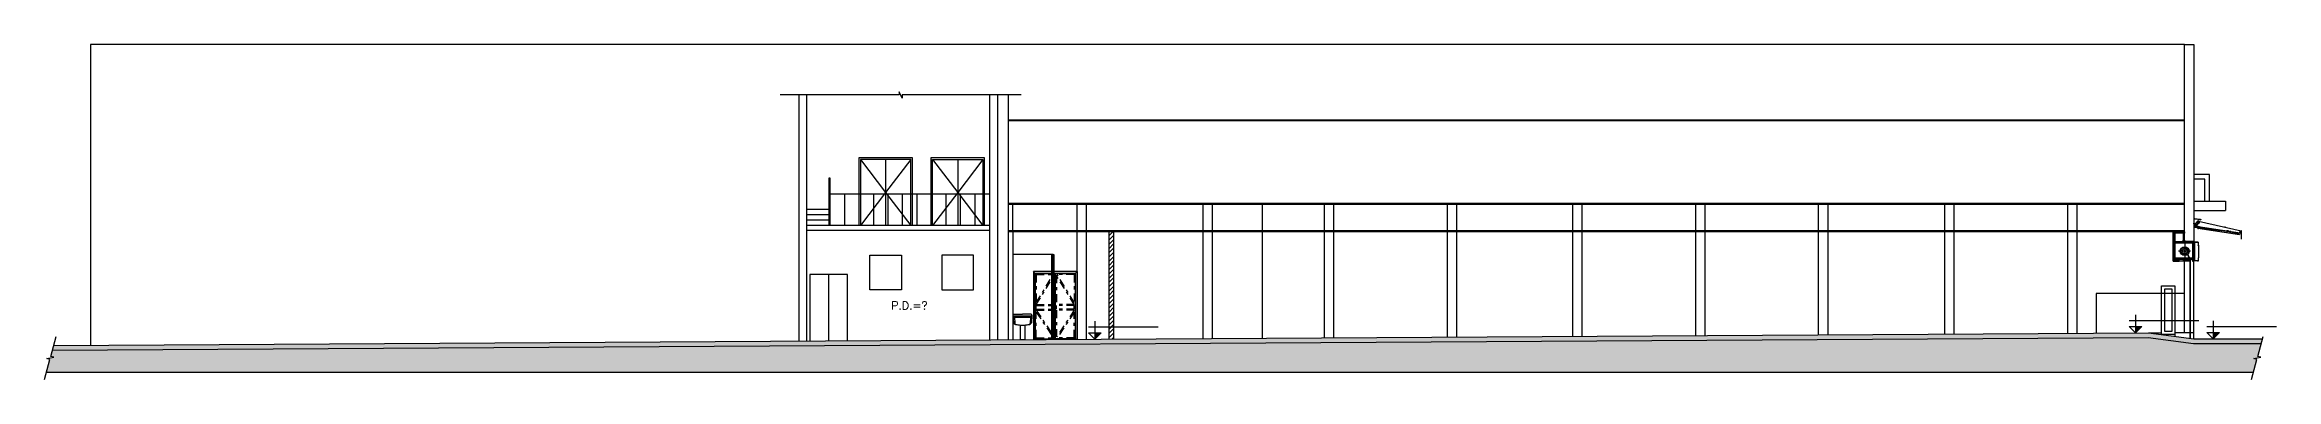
# Model space of a CAD drawing. Header units: metres. Extents: x -367 to 368, y -238 to 223.
# Drawn here: x -268.2 to -197.4, y -1.5 to 9.1 of the extents above; entities that cross this region are included whole.
import ezdxf
from ezdxf.enums import TextEntityAlignment as Align

# ---------------------------------------------------------------- set-up
doc = ezdxf.new("R2010")
doc.units = ezdxf.units.M
doc.linetypes.add('DIVIDE', pattern=[31.75, 12.7, -6.35, 0, -6.35, 0, -6.35])
doc.linetypes.add('LA_BAU_BASES GERAIS_R00$0$LA_BAU_CORTE AA_R00$0$DASHDOT2', pattern=[0.5, 0.25, -0.125, 0, -0.125])
for name, color, linetype in [('ELE-INSTALAÇÕES', 160, 'Continuous'), ('LA_BAU_BASES GERAIS_R00$0$base', 253, 'Continuous'), ('LA_BAU_BASES GERAIS_R00$0$LA_BAU_CORTE AA_R00$0$ARQ-IND-DES', 2, 'Continuous')]:
    doc.layers.add(name, color=color, linetype=linetype)
doc.styles.add('LA_BAU_BASES GERAIS_R00$0$LA_BAU_CORTE AA_R00$0$R80-125-RS', font='romans.shx', dxfattribs={"height": 0.25375})
doc.styles.add('LA_BAU_BASES GERAIS_R00$0$R60-125-RS', font='romans.shx', dxfattribs={"height": 0.19})
doc.styles.add('LA_BAU_BASES GERAIS_R00$0$R80-100-RS', font='romans.shx', dxfattribs={"height": 0.203})

# ---------------------------------------------------------------- blocks, each defined once
blk = doc.blocks.new('LA_BAU_BASES GERAIS_R00$0$SIMB-INICA-NÍVEL 100')
blk.add_hatch(color=256).paths.add_polyline_path([(2, 2), (0, 2), (0, 0)])
for p, q in [((-2, 3.9), (20.07, 3.9)), ((-2, 2), (2, 2)), ((0, 5.71), (0, 0))]:
    blk.add_line(p, q)
blk.add_lwpolyline([(-2, 2), (0, 0), (2, 2)])
blk = doc.blocks.new('*U59')
at = {"layer": 'LA_BAU_BASES GERAIS_R00$0$LA_BAU_CORTE AA_R00$0$ARQ-IND-DES'}
blk.add_lwpolyline([(3.821, 0), (0.05, 0), (0.05, -0.1), (-0.05, 0.1), (-0.05, 0), (-3.821, 0)], dxfattribs=at)
blk = doc.blocks.new('*U60')
at = {"layer": 'LA_BAU_BASES GERAIS_R00$0$LA_BAU_CORTE AA_R00$0$ARQ-IND-DES'}
blk.add_lwpolyline([(-0.183, -0.682), (-0.013, -0.048), (-0.11, -0.022), (0.11, 0.022), (0.013, 0.048), (0.183, 0.682)], dxfattribs=at)
blk = doc.blocks.new('LA_BAU_BASES GERAIS_R00$0$LA_BAU_CORTE AA_R00$0$LETREIRO')
for p, q in [((104.97, -13.807), (104.988, -13.807)), ((104.97, -13.807), (104.97, -14.207)), ((104.974, -13.811), (104.988, -13.811)), ((104.974, -13.811), (104.974, -14.207)), ((104.98, -13.707), (105.005, -13.707)), ((104.98, -13.707), (104.98, -13.807)), ((104.984, -13.711), (105.09, -13.711)), ((104.984, -13.711), (105.11, -13.711)), ((104.984, -13.711), (104.984, -13.807)), ((104.984, -13.717), (105.104, -13.717)), ((104.988, -13.811), (104.988, -13.807)), ((105.005, -13.707), (105.005, -13.711)), ((105.104, -13.717), (105.104, -14.297)), ((105.11, -13.711), (105.11, -14.303)), ((104.97, -14.207), (104.988, -14.207)), ((104.974, -14.203), (104.988, -14.203)), ((104.98, -14.207), (104.98, -14.307)), ((104.98, -14.307), (105.005, -14.307)), ((104.984, -14.207), (104.984, -14.303)), ((104.984, -14.297), (105.104, -14.297)), ((104.984, -14.303), (105.11, -14.303)), ((104.988, -14.203), (104.988, -14.207)), ((105.005, -14.303), (105.005, -14.307))]:
    blk.add_line(p, q)
blk = doc.blocks.new('LA_BAU_BASES GERAIS_R00')
at = {"layer": 'LA_BAU_BASES GERAIS_R00$0$base'}
h = blk.add_hatch(dxfattribs=at)
h.set_pattern_fill('ANSI31', color=256, scale=0.03)
h.paths.add_polyline_path([(-234.26, 3.2), (-234.4, 3.2), (-234.4, -0.198), (-234.26, -0.197)])
h = blk.add_hatch(dxfattribs=at)
h.set_pattern_fill('ANSI37', color=256, scale=0.0025, style=0)
h.set_pattern_definition([(45, (-2e-06, 187.630119), (-0.00561266008, 0.00561266008), []), (135, (-2e-06, 187.630119), (-0.00561266008, -0.00561266008), [])])
h.paths.add_polyline_path([(-200.64, 3.2), (-200.66, 3.2), (-200.66, 2.276), (-200.473, 2.276), (-200.473, 2.296), (-200.64, 2.296)])
h.paths.add_polyline_path([(-200.139, 2.296), (-200.286, 2.296), (-200.326, 2.296), (-200.326, 2.276), (-200.139, 2.276)])
h.paths.add_polyline_path([(-200, 2.296), (-200.04, 2.296), (-200.04, 2.276), (-200, 2.276)])
at = {"layer": 'LA_BAU_BASES GERAIS_R00$0$base', "extrusion": (0, 0.006772, 0.999977)}
h = blk.add_hatch(dxfattribs=at)
h.set_pattern_fill('ANSI31', color=256, scale=0.0005, angle=320, style=0)
h.set_pattern_definition([(175, (52.7767971, -16.5500211), (0.000138359741, 0.001581459082), [])])
h.paths.add_polyline_path([(-199.93, 3.398), (-199.936, 3.398), (-199.936, 3.442), (-199.93, 3.442)])
h.paths.add_polyline_path([(-199.936, 3.387), (-199.93, 3.387), (-199.93, 3.383), (-199.936, 3.383)])
at = {"layer": 'LA_BAU_BASES GERAIS_R00$0$base'}
h = blk.add_hatch(color=256, dxfattribs=at)
h.dxf.hatch_style = 1
h.paths.add_polyline_path([(-267.911, -0.548), (-267.87, -0.398), (-201.444, 0), (-200, -0.19), (-197.828, -0.19), (-197.868, -0.34), (-200.01, -0.34), (-201.453, -0.15)])
h = blk.add_hatch(dxfattribs=at)
h.set_pattern_fill('EARTH', color=256, scale=0.08, angle=45)
h.paths.add_polyline_path([(-198.003, -0.844), (-198.1, -0.818), (-197.881, -0.773), (-197.977, -0.747), (-197.868, -0.34), (-200.01, -0.34), (-201.453, -0.15), (-267.911, -0.548), (-267.964, -0.747), (-267.867, -0.773), (-268.086, -0.818), (-267.99, -0.844), (-268.102, -1.262), (-198.115, -1.262)])
for p, q in [((-244.245, 7.549), (-244.245, -0.257)), ((-243.995, 7.549), (-243.995, -0.255)), ((-238.195, 7.549), (-238.195, -0.22)), ((-237.945, 7.549), (-237.945, -0.219)), ((-237.6, 7.549), (-237.6, -0.217)), ((-237.6, 6.756), (-200.3, 6.756)), ((-237.6, 6.736), (-200.3, 6.736)), ((-241.488, 5.499), (-241.488, 3.399)), ((-239.203, 5.499), (-239.203, 3.399)), ((-199.5, 5.026), (-200, 5.026)), ((-199.5, 4.176), (-199.5, 5.026)), ((-238.195, 4.399), (-243.245, 4.399)), ((-242.786, 3.399), (-242.786, 4.399)), ((-242.327, 3.399), (-242.327, 4.399)), ((-241.868, 3.399), (-241.868, 4.399)), ((-241.409, 3.399), (-241.409, 4.399)), ((-240.95, 3.399), (-240.95, 4.399)), ((-240.49, 3.399), (-240.49, 4.399)), ((-240.031, 3.399), (-240.031, 4.399)), ((-239.572, 3.399), (-239.572, 4.399)), ((-239.113, 3.399), (-239.113, 4.399)), ((-238.654, 3.399), (-238.654, 4.399)), ((-199.65, 4.876), (-200, 4.876)), ((-199.65, 4.176), (-199.65, 4.876)), ((-243.245, 3.909), (-243.995, 3.909)), ((-243.245, 3.739), (-243.995, 3.739)), ((-243.245, 3.569), (-243.995, 3.569)), ((-237.45, 3.23), (-237.45, 4.07)), ((-235.42, 3.23), (-235.42, 4.07)), ((-235.12, 3.23), (-235.12, 4.07)), ((-231.42, 3.23), (-231.42, 4.07)), ((-231.12, 3.23), (-231.12, 4.07)), ((-229.54, 3.23), (-229.54, 4.07)), ((-227.57, 3.23), (-227.57, 4.07)), ((-227.27, 3.23), (-227.27, 4.07)), ((-223.67, 3.23), (-223.67, 4.07)), ((-223.37, 3.23), (-223.37, 4.07)), ((-219.7, 3.23), (-219.7, 4.07)), ((-219.4, 3.23), (-219.4, 4.07)), ((-215.8, 3.23), (-215.8, 4.07)), ((-215.5, 3.23), (-215.5, 4.07)), ((-211.9, 3.23), (-211.9, 4.07)), ((-211.6, 3.23), (-211.6, 4.07)), ((-207.9, 3.23), (-207.9, 4.07)), ((-207.6, 3.23), (-207.6, 4.07)), ((-204, 3.2), (-204, 4.07)), ((-203.7, 3.2), (-203.7, 4.07)), ((-200, 4.176), (-199, 4.176)), ((-200, 3.878), (-199, 3.878)), ((-199, 4.176), (-199, 3.878)), ((-238.195, 3.399), (-243.995, 3.399)), ((-238.195, 3.249), (-243.995, 3.249)), ((-200.3, 3.23), (-237.6, 3.23)), ((-200.3, 3.2), (-237.6, 3.2)), ((-237.45, 3.2), (-237.45, -0.216)), ((-235.42, 1.947), (-235.42, 3.2)), ((-235.12, -0.202), (-235.12, 3.2)), ((-234.4, -0.198), (-234.4, 3.2)), ((-234.26, 3.2), (-234.26, -0.197)), ((-231.42, -0.18), (-231.42, 3.2)), ((-231.12, -0.178), (-231.12, 3.2)), ((-229.54, -0.168), (-229.54, 3.2)), ((-227.57, -0.157), (-227.57, 3.2)), ((-227.27, -0.155), (-227.27, 3.2)), ((-223.67, -0.133), (-223.67, 3.2)), ((-223.37, -0.131), (-223.37, 3.2)), ((-219.7, -0.109), (-219.7, 3.2)), ((-219.4, -0.108), (-219.4, 3.2)), ((-215.8, -0.086), (-215.8, 3.2)), ((-215.5, -0.084), (-215.5, 3.2)), ((-211.9, -0.063), (-211.9, 3.2)), ((-211.6, -0.061), (-211.6, 3.2)), ((-207.9, -0.039), (-207.9, 3.2)), ((-207.6, -0.037), (-207.6, 3.2)), ((-204, -0.015), (-204, 3.2)), ((-203.7, -0.014), (-203.7, 3.2)), ((-200.66, 2.276), (-200.66, 3.2)), ((-200.64, 2.296), (-200.64, 3.16)), ((-200.638, 3.198), (-200.602, 3.162)), ((-200.638, 3.162), (-200.602, 3.198)), ((-200.638, 2.897), (-200.602, 2.861)), ((-200.638, 2.861), (-200.602, 2.897)), ((-200.6, 3.16), (-200.6, 2.894)), ((-200.34, 3.16), (-200.6, 3.16)), ((-200.6, 2.899), (-200.04, 2.899)), ((-200.6, 2.859), (-200.04, 2.859)), ((-200.6, 2.859), (-200.6, 2.376)), ((-200.34, 3.16), (-200.34, 2.939)), ((-200.338, 3.198), (-200.302, 3.162)), ((-200.338, 3.162), (-200.302, 3.198)), ((-200.338, 2.937), (-200.302, 2.901)), ((-200.338, 2.901), (-200.302, 2.937)), ((-200.292, 2.854), (-200.292, 2.336)), ((-200.04, 2.859), (-200.04, 2.336)), ((-200.04, 2.859), (-200.04, 2.376)), ((-200.038, 2.897), (-200.002, 2.861)), ((-200.038, 2.861), (-200.002, 2.897)), ((-200, 2.276), (-200, 2.899)), ((-199.99, 2.875, -0.001), (-200, 2.875, -0.001)), ((-199.99, 2.875, -0.001), (-199.99, 2.276)), ((-199.025, 3.357, -0.001), (-199, 3.357, -0.001)), ((-198.503, 3.175), (-198.503, 2.975)), ((-198.502, 2.975), (-198.503, 2.975)), ((-198.502, 3.175), (-198.502, 2.975)), ((-200.66, 2.276), (-200.493, 2.276)), ((-200.473, 2.276), (-200.66, 2.276)), ((-200.473, 2.296), (-200.64, 2.296)), ((-200.638, 2.374), (-200.602, 2.338)), ((-200.638, 2.338), (-200.602, 2.374)), ((-200.6, 2.376), (-200.149, 2.376)), ((-200.6, 2.336), (-200.13, 2.336)), ((-200.511, 2.334), (-200.475, 2.298)), ((-200.511, 2.298), (-200.475, 2.334)), ((-200.104, 2.591), (-200.492, 2.591)), ((-200.329, 2.276), (-200.47, 2.276)), ((-200.326, 2.276), (-200.329, 2.276)), ((-200.324, 2.334), (-200.288, 2.298)), ((-200.324, 2.298), (-200.288, 2.334)), ((-200.3, 0.008), (-200.3, 2.276)), ((-200.123, 2.322), (-200.202, 2.483)), ((-200.103, 2.322), (-200.19, 2.495)), ((-200.13, 2.376), (-200.04, 2.376)), ((-200.123, -0.174), (-200.123, 2.322)), ((-200.11, 2.336), (-200.04, 2.336)), ((-200.103, -0.176), (-200.103, 2.322)), ((-200.038, 2.334), (-200.002, 2.298)), ((-200.038, 2.298), (-200.002, 2.334)), ((-200, -0.19), (-200, 2.276)), ((-200, 2.276), (-199.99, 2.276)), ((-243.294, -0.251), (-243.294, 1.853)), ((-236.803, 1.947), (-236.803, -0.203)), ((-236.753, 1.896), (-236.803, 1.947)), ((-235.42, 1.947), (-236.803, 1.947)), ((-236.753, 1.896), (-235.464, 1.896)), ((-236.753, 1.896), (-236.753, -0.203)), ((-236.743, 1.886), (-236.743, -0.193)), ((-236.743, 1.886), (-235.474, 1.886)), ((-236.109, 1.886), (-236.109, -0.194)), ((-235.474, 1.886), (-235.474, -0.194)), ((-235.464, 1.896), (-235.42, 1.947)), ((-235.464, 1.896), (-235.464, -0.204)), ((-235.42, 1.947), (-235.42, -0.204)), ((-237.45, 0.561), (-237.433, 0.314)), ((-237.448, 0.537), (-236.853, 0.537)), ((-237.425, 0.587), (-237.15, 0.587)), ((-237.406, 0.493), (-236.895, 0.493)), ((-237.406, 0.493), (-237.39, 0.294)), ((-237.223, 0.247), (-237.223, -0.213)), ((-236.876, 0.587), (-237.15, 0.587)), ((-237.078, 0.247), (-237.078, -0.213)), ((-236.895, 0.493), (-236.91, 0.294)), ((-236.851, 0.561), (-236.868, 0.314)), ((-201.444, 0), (-201.024, 0.003)), ((-200.604, 0.006), (-200.123, 0.01)), ((-200.103, 0.01), (-200, 0.01)), ((-237.223, -0.213), (-237.078, -0.213)), ((-236.803, -0.204), (-235.42, -0.204)), ((-236.743, -0.193), (-236.082, -0.194)), ((-235.474, -0.194), (-236.136, -0.194)), ((-200.604, -0.055, 0), (-200.604, -0.111, 0)), ((-198.115, -1.262), (-268.102, -1.262))]:
    blk.add_line(p, q, dxfattribs=at)
at = {"layer": 'LA_BAU_BASES GERAIS_R00$0$base', "ltscale": 0.05}
for p, q in [((-200.3, 4.1), (-237.6, 4.1)), ((-200.3, 4.07), (-237.6, 4.07)), ((-237.6, 2.483), (-237.6, 2.483)), ((-236.18, 2.483), (-237.45, 2.483)), ((-236.23, 2.483), (-236.23, -0.209))]:
    blk.add_line(p, q, dxfattribs=at)
at = {"layer": 'LA_BAU_BASES GERAIS_R00$0$base', "linetype": 'Continuous', "extrusion": (0, 0.006772, 0.999977)}
for p, q in [((-200, 3.638, -0.003), (-200, 3.636, -0.003)), ((-199.993, 3.638, -0.003), (-200, 3.638, -0.003)), ((-200, 3.636, -0.003), (-199.996, 3.636, -0.003)), ((-200, 3.618, -0.003), (-199.996, 3.618, -0.003)), ((-200, 3.618, -0.003), (-200, 3.616, -0.003)), ((-199.993, 3.616, -0.003), (-200, 3.616, -0.003)), ((-199.996, 3.636, -0.003), (-199.996, 3.618, -0.003)), ((-199.993, 3.618, -0.003), (-199.993, 3.638, -0.003)), ((-199.993, 3.618, -0.003), (-199.933, 3.618, -0.003)), ((-199.993, 3.616, -0.003), (-199.99, 3.616, -0.003)), ((-199.987, 3.612, -0.003), (-199.987, 3.612, -0.003)), ((-199.986, 3.613, -0.003), (-199.986, 3.613, -0.003)), ((-199.983, 3.616, -0.003), (-199.933, 3.616, -0.003)), ((-199.983, 3.616, -0.003), (-199.977, 3.616, -0.003)), ((-199.933, 3.618, -0.003), (-199.793, 3.603, -0.003)), ((-199.933, 3.618, -0.003), (-199.793, 3.603, -0.003)), ((-199.933, 3.616, -0.003), (-199.905, 3.613, -0.003)), ((-199.933, 3.616, -0.003), (-199.905, 3.613, -0.003)), ((-199.905, 3.613, -0.003), (-199.906, 3.61, -0.003)), ((-199.905, 3.613, -0.003), (-199.906, 3.61, -0.003)), ((-199.906, 3.61, -0.003), (-199.904, 3.61, -0.003)), ((-199.906, 3.61, -0.003), (-199.904, 3.61, -0.003)), ((-199.903, 3.613, -0.003), (-199.904, 3.61, -0.003)), ((-199.903, 3.613, -0.003), (-199.904, 3.61, -0.003)), ((-199.903, 3.613, -0.003), (-199.876, 3.61, -0.003)), ((-199.903, 3.613, -0.003), (-199.876, 3.61, -0.003)), ((-199.876, 3.61, -0.003), (-199.876, 3.607, -0.003)), ((-199.876, 3.61, -0.003), (-199.876, 3.607, -0.003)), ((-199.876, 3.607, -0.003), (-199.874, 3.607, -0.003)), ((-199.876, 3.607, -0.003), (-199.874, 3.607, -0.003)), ((-199.874, 3.61, -0.003), (-199.874, 3.607, -0.003)), ((-199.874, 3.61, -0.003), (-199.794, 3.601, -0.003)), ((-199.874, 3.61, -0.003), (-199.874, 3.607, -0.003)), ((-199.794, 3.601, -0.003), (-199.788, 3.595, -0.003)), ((-199.793, 3.603, -0.003), (-199.786, 3.595, -0.003)), ((-199.79, 3.585, -0.003), (-199.79, 3.585, -0.003)), ((-199.789, 3.584, -0.003), (-199.789, 3.584, -0.003)), ((-199.787, 3.594, -0.003), (-199.787, 3.59, -0.003)), ((-199.785, 3.595, -0.003), (-199.785, 3.589, -0.003)), ((-199.888, 3.532, -0.002), (-199.96, 3.461, -0.002)), ((-199.96, 3.447, -0.002), (-199.903, 3.504, -0.002)), ((-199.95, 3.365, -0.001), (-199.934, 3.364, -0.001)), ((-199.943, 3.357, -0.001), (-199.942, 3.373, -0.001)), ((-199.942, 3.348, -0.001), (-199.877, 3.332, -0.001)), ((-199.94, 3.38, -0.001), (-199.869, 3.363, -0.001)), ((-199.93, 3.406, -0.002), (-199.867, 3.468, -0.002)), ((-199.839, 3.483, -0.002), (-199.921, 3.401, -0.002)), ((-199.913, 3.403, -0.002), (-199.901, 3.371, -0.001)), ((-199.907, 3.413, -0.002), (-199.891, 3.368, -0.001)), ((-199.884, 3.503, -0.002), (-199.887, 3.503, -0.002)), ((-199.887, 3.335, -0.001), (-199.881, 3.318, -0.001)), ((-199.881, 3.318, -0.001), (-199.877, 3.319, -0.001)), ((-199.878, 3.32, -0.001), (-199.876, 3.329, -0.001)), ((-199.878, 3.32, -0.001), (-199.875, 3.317, -0.001)), ((-199.877, 3.332, -0.001), (-199.869, 3.363, -0.001)), ((-199.877, 3.332, -0.001), (-199.869, 3.363, -0.001)), ((-199.877, 3.332, -0.001), (-199.843, 3.324, -0.001)), ((-199.877, 3.332, -0.001), (-199.875, 3.329, -0.001)), ((-199.876, 3.329, -0.001), (-199.841, 3.321, -0.001)), ((-199.875, 3.317, -0.001), (-198.549, 3.116, 0)), ((-199.874, 3.316, -0.001), (-199.871, 3.312, -0.001)), ((-199.873, 3.328, -0.001), (-199.872, 3.331, -0.001)), ((-199.871, 3.312, -0.001), (-199.85, 3.309, -0.001)), ((-199.868, 3.534, -0.002), (-199.869, 3.528, -0.002)), ((-199.869, 3.528, -0.002), (-199.865, 3.524, -0.002)), ((-199.868, 3.489, -0.002), (-199.869, 3.484, -0.002)), ((-199.869, 3.484, -0.002), (-199.865, 3.479, -0.002)), ((-199.869, 3.363, -0.001), (-199.835, 3.355, -0.001)), ((-199.862, 3.536, -0.002), (-199.868, 3.534, -0.002)), ((-199.862, 3.491, -0.002), (-199.868, 3.489, -0.002)), ((-199.865, 3.524, -0.002), (-199.859, 3.526, -0.002)), ((-199.865, 3.479, -0.002), (-199.859, 3.481, -0.002)), ((-199.864, 3.365, -0.001), (-199.861, 3.376, -0.001)), ((-199.864, 3.365, -0.001), (-199.832, 3.357, -0.001)), ((-199.858, 3.532, -0.002), (-199.862, 3.536, -0.002)), ((-199.858, 3.487, -0.002), (-199.862, 3.491, -0.002)), ((-199.862, 3.361, -0.001), (-199.861, 3.364, -0.001)), ((-199.861, 3.376, -0.001), (-198.535, 3.176, 0)), ((-199.859, 3.526, -0.002), (-199.858, 3.532, -0.002)), ((-199.859, 3.481, -0.002), (-199.858, 3.487, -0.002)), ((-199.858, 3.379, -0.001), (-199.834, 3.374, -0.001)), ((-199.858, 3.376, -0.001), (-199.858, 3.379, -0.001)), ((-199.846, 3.311, -0.001), (-199.85, 3.309, -0.001)), ((-199.846, 3.322, -0.001), (-199.846, 3.325, -0.001)), ((-199.843, 3.512, -0.002), (-199.84, 3.512, -0.002)), ((-199.843, 3.324, -0.001), (-199.835, 3.355, -0.001)), ((-199.838, 3.356, -0.001), (-199.838, 3.358, -0.001)), ((-199.835, 3.371, -0.001), (-199.834, 3.374, -0.001)), ((-199.835, 3.324, -0.001), (-199.828, 3.351, -0.001)), ((-199.799, 3.301, -0.001), (-199.785, 3.361, -0.001)), ((-199.794, 3.324, -0.001), (-198.951, 3.221, 0)), ((-199.791, 3.333, -0.001), (-198.949, 3.231, 0)), ((-198.944, 3.257, -0.001), (-198.956, 3.196, 0)), ((-198.919, 3.252, -0.001), (-198.925, 3.222, 0)), ((-198.925, 3.222, 0), (-198.876, 3.212, 0)), ((-198.876, 3.212, 0), (-198.882, 3.182, 0)), ((-198.846, 3.238, 0), (-198.858, 3.177, 0)), ((-198.853, 3.202, 0), (-198.592, 3.151, 0)), ((-198.851, 3.211, 0), (-198.59, 3.161, 0)), ((-198.584, 3.187, 0), (-198.598, 3.127, 0)), ((-198.542, 3.212, 0), (-198.55, 3.179, 0)), ((-198.528, 3.208, 0), (-198.549, 3.116, 0)), ((-198.528, 3.208, 0), (-198.542, 3.212, 0))]:
    blk.add_line(p, q, dxfattribs=at)
at = {"layer": 'LA_BAU_BASES GERAIS_R00$0$base', "extrusion": (0, 0.006772, 0.999977)}
for p, q in [((-199.849, 3.547, -0.003), (-198.499, 3.236, 0)), ((-199.995, 3.482, -0.002), (-200, 3.482, -0.002)), ((-200, 3.454, -0.002), (-200, 3.482, -0.002)), ((-200, 3.384, -0.001), (-200, 3.357, -0.001)), ((-199.995, 3.357, -0.001), (-200, 3.357, -0.001)), ((-199.995, 3.482, -0.002), (-199.995, 3.456, -0.002)), ((-199.995, 3.384, -0.001), (-199.995, 3.357, -0.001)), ((-199.963, 3.459, -0.002), (-199.992, 3.459, -0.002)), ((-199.992, 3.387, -0.001), (-199.992, 3.459, -0.002)), ((-199.939, 3.387, -0.001), (-199.992, 3.387, -0.001)), ((-199.991, 3.451, -0.002), (-199.991, 3.378, -0.001)), ((-199.991, 3.378, -0.001), (-199.981, 3.378, -0.001)), ((-199.988, 3.439, -0.002), (-199.988, 3.398, -0.002)), ((-199.941, 3.456, -0.002), (-199.986, 3.456, -0.002)), ((-199.983, 3.442, -0.002), (-199.983, 3.398, -0.002)), ((-199.983, 3.442, -0.002), (-199.925, 3.442, -0.002)), ((-199.983, 3.398, -0.002), (-199.925, 3.398, -0.002)), ((-199.981, 3.378, -0.001), (-199.981, 3.354, -0.001)), ((-199.98, 3.447, -0.002), (-199.94, 3.447, -0.002)), ((-199.98, 3.44, -0.002), (-199.98, 3.4, -0.002)), ((-199.98, 3.44, -0.002), (-199.94, 3.44, -0.002)), ((-199.98, 3.4, -0.002), (-199.94, 3.4, -0.002)), ((-199.98, 3.393, -0.001), (-199.925, 3.393, -0.001)), ((-199.976, 3.349, -0.001), (-199.946, 3.349, -0.001)), ((-199.94, 3.447, -0.002), (-199.94, 3.448, -0.002)), ((-199.94, 3.448, -0.002), (-199.925, 3.448, -0.002)), ((-199.94, 3.447, -0.002), (-199.925, 3.447, -0.002)), ((-199.94, 3.44, -0.002), (-199.94, 3.4, -0.002)), ((-199.94, 3.393, -0.001), (-199.94, 3.392, -0.001)), ((-199.94, 3.392, -0.001), (-199.925, 3.392, -0.001)), ((-199.939, 3.392, -0.001), (-199.939, 3.387, -0.001)), ((-199.939, 3.387, -0.001), (-199.926, 3.387, -0.001)), ((-199.936, 3.447, -0.002), (-199.936, 3.451, -0.002)), ((-199.936, 3.442, -0.002), (-199.936, 3.398, -0.002)), ((-199.936, 3.392, -0.001), (-199.936, 3.387, -0.001)), ((-199.936, 3.387, -0.001), (-199.936, 3.383, -0.001)), ((-199.936, 3.383, -0.001), (-199.93, 3.383, -0.001)), ((-199.933, 3.452, -0.002), (-199.933, 3.45, -0.002)), ((-199.933, 3.45, -0.002), (-199.932, 3.45, -0.002)), ((-199.932, 3.45, -0.002), (-199.932, 3.452, -0.002)), ((-199.918, 3.442, -0.002), (-199.931, 3.442, -0.002)), ((-199.93, 3.442, -0.002), (-199.93, 3.398, -0.002)), ((-199.93, 3.387, -0.001), (-199.93, 3.383, -0.001)), ((-199.929, 3.392, -0.001), (-199.929, 3.387, -0.001)), ((-199.926, 3.392, -0.001), (-199.926, 3.387, -0.001)), ((-199.922, 3.387, -0.001), (-199.926, 3.387, -0.001)), ((-199.925, 3.447, -0.002), (-199.925, 3.448, -0.002)), ((-199.925, 3.447, -0.002), (-199.925, 3.442, -0.002)), ((-199.925, 3.398, -0.002), (-199.925, 3.393, -0.001)), ((-199.925, 3.393, -0.001), (-199.925, 3.392, -0.001)), ((-199.922, 3.387, -0.001), (-199.922, 3.397, -0.002)), ((-199.903, 3.419, -0.002), (-199.921, 3.39, -0.001)), ((-199.921, 3.39, -0.001), (-199.921, 3.375, -0.001)), ((-198.549, 3.207, 0), (-198.551, 3.195, 0)), ((-198.551, 3.195, 0), (-198.546, 3.194, 0)), ((-198.55, 3.201, 0), (-198.545, 3.2, 0)), ((-198.549, 3.207, 0), (-198.544, 3.205, 0)), ((-198.547, 3.2, 0), (-198.548, 3.2, 0)), ((-198.544, 3.205, 0), (-198.546, 3.194, 0)), ((-198.532, 3.191, 0), (-198.533, 3.184, 0)), ((-198.533, 3.182, 0), (-198.502, 3.175)), ((-198.531, 3.189, 0), (-198.532, 3.183, 0)), ((-198.532, 3.183, 0), (-198.505, 3.177, 0)), ((-198.531, 3.195, 0), (-198.529, 3.199, 0)), ((-198.531, 3.193, 0), (-198.528, 3.199, 0)), ((-198.527, 3.192, 0), (-198.531, 3.193, 0)), ((-198.531, 3.189, 0), (-198.521, 3.186, 0)), ((-198.526, 3.198, 0), (-198.53, 3.199, 0)), ((-198.53, 3.199, 0), (-198.53, 3.199, 0)), ((-198.53, 3.193, 0), (-198.527, 3.199, 0)), ((-198.53, 3.192, 0), (-198.527, 3.191, 0)), ((-198.529, 3.201, 0), (-198.528, 3.208, 0)), ((-198.529, 3.2, 0), (-198.526, 3.199, 0)), ((-198.529, 3.193, 0), (-198.526, 3.198, 0)), ((-198.528, 3.203, 0), (-198.527, 3.208, 0)), ((-198.528, 3.203, 0), (-198.518, 3.201, 0)), ((-198.525, 3.201, 0), (-198.528, 3.189, 0)), ((-198.528, 3.192, 0), (-198.527, 3.195, 0)), ((-198.527, 3.191, 0), (-198.528, 3.189, 0)), ((-198.528, 3.189, 0), (-198.522, 3.188, 0)), ((-198.528, 3.189, 0), (-198.523, 3.188, 0)), ((-198.525, 3.202, 0), (-198.526, 3.199, 0)), ((-198.525, 3.202, 0), (-198.519, 3.2, 0)), ((-198.525, 3.201, 0), (-198.52, 3.2, 0)), ((-198.525, 3.195, 0), (-198.523, 3.195, 0)), ((-198.523, 3.195, 0), (-198.525, 3.195, 0)), ((-198.52, 3.2, 0), (-198.523, 3.188, 0)), ((-198.519, 3.2, 0), (-198.522, 3.188, 0)), ((-198.518, 3.201, 0), (-198.521, 3.186, 0)), ((-198.514, 3.24, 0), (-198.499, 3.236, 0)), ((-198.514, 3.239, 0), (-198.503, 3.236, 0))]:
    blk.add_line(p, q, dxfattribs=at)
at = {"layer": 'LA_BAU_BASES GERAIS_R00$0$base', "linetype": 'LA_BAU_BASES GERAIS_R00$0$LA_BAU_CORTE AA_R00$0$DASHDOT2'}
for p, q in [((-236.71, 1.851), (-236.71, 0.962)), ((-236.71, 0.962), (-236.169, 1.851)), ((-236.71, 1.851), (-236.169, 1.851)), ((-236.71, 0.896), (-236.144, 1.826)), ((-236.144, 1.826), (-236.144, 0.895)), ((-236.074, 1.826), (-236.074, 0.895)), ((-235.506, 0.895), (-236.074, 1.825)), ((-235.509, 1.851), (-236.049, 1.851)), ((-235.506, 0.962), (-236.049, 1.851)), ((-235.506, 1.851), (-235.506, 0.962)), ((-236.71, 0.896), (-236.71, 0.896)), ((-236.71, 0.895), (-236.109, 0.895)), ((-236.71, 0.751), (-236.71, 0.861)), ((-236.71, 0.861), (-236.214, 0.861)), ((-236.71, 0.751), (-236.214, 0.751)), ((-236.71, 0.716), (-236.109, 0.716)), ((-236.71, 0.716), (-236.144, -0.131)), ((-236.214, 0.895), (-236.214, 0.716)), ((-236.144, 0.716), (-236.144, -0.131)), ((-235.506, 0.895), (-236.074, 0.895)), ((-235.506, 0.861), (-236.074, 0.861)), ((-236.074, 0.751), (-236.074, 0.861)), ((-235.506, 0.751), (-236.074, 0.751)), ((-236.074, 0.716), (-236.074, -0.131)), ((-235.506, 0.716), (-236.074, 0.716)), ((-235.506, 0.716), (-236.074, -0.131)), ((-235.506, 0.751), (-235.506, 0.861)), ((-235.473, 0.716), (-235.474, 0.716)), ((-236.71, -0.158), (-236.71, 0.654)), ((-236.71, 0.654), (-236.167, -0.159)), ((-235.506, 0.653), (-236.051, -0.159)), ((-235.506, -0.159), (-235.506, 0.653)), ((-236.71, -0.158), (-236.167, -0.159)), ((-235.506, -0.159), (-236.051, -0.159))]:
    blk.add_line(p, q, dxfattribs=at)
at = {"layer": 'LA_BAU_BASES GERAIS_R00$0$base'}
for points in [[(-200.3, 9.143), (-266.7, 9.143), (-266.7, -0.391)], [(-240.637, 3.399), (-240.637, 5.549), (-242.338, 5.549), (-242.338, 3.399)], [(-242.288, 5.499), (-241.488, 4.449), (-242.288, 3.399)], [(-240.688, 3.399), (-240.688, 5.499), (-242.288, 5.499), (-242.288, 3.399)], [(-240.688, 5.499), (-241.488, 4.449), (-240.688, 3.399)], [(-238.353, 3.399), (-238.353, 5.549), (-240.053, 5.549), (-240.053, 3.399)], [(-240.003, 5.499), (-239.203, 4.449), (-240.003, 3.399)], [(-240.003, 3.399), (-240.003, 5.499), (-238.403, 5.499), (-238.403, 3.399)], [(-238.403, 5.499), (-239.203, 4.449), (-238.403, 3.399)], [(-243.245, 3.399), (-243.245, 4.909), (-243.295, 4.909), (-243.295, 3.399)], [(-200, 2.859), (-200.04, 2.859), (-200.04, 2.899), (-200, 2.899), (-200, 2.859)], [(-200.002, 2.861), (-200.038, 2.861), (-200.038, 2.897), (-200.002, 2.897), (-200.002, 2.861)], [(-200.473, 2.336), (-200.473, 2.296), (-200.513, 2.296), (-200.513, 2.336), (-200.286, 2.336)], [(-200.473, 2.336), (-200.473, 2.276), (-200.47, 2.276), (-200.47, 2.333), (-200.329, 2.333), (-200.329, 2.276)], [(-200.286, 2.336), (-200.286, 2.296), (-200.326, 2.296)], [(-200.326, 2.276), (-200.326, 2.336)], [(-200.326, 2.276), (-200.326, 2.296), (-200.139, 2.296), (-200.139, 2.276), (-200.326, 2.276)], [(-200, 2.296), (-200.04, 2.296), (-200.04, 2.336), (-200, 2.336), (-200, 2.296)], [(-200, 2.296), (-200.04, 2.296), (-200.04, 2.276), (-200, 2.276)], [(-200.002, 2.298), (-200.038, 2.298), (-200.038, 2.334), (-200.002, 2.334), (-200.002, 2.298)], [(-242.695, -0.247), (-242.695, 1.853), (-243.895, 1.853), (-243.895, -0.254)], [(-267.87, -0.398), (-201.444, 0), (-200, -0.19), (-197.828, -0.19)], [(-267.911, -0.548), (-201.453, -0.15), (-200.01, -0.34), (-197.868, -0.34)]]:
    blk.add_lwpolyline(points, dxfattribs=at)
for points in [[(-200.3, 2.899), (-200.3, 9.143), (-200, 9.143), (-200, 2.899)], [(-200.6, 3.16), (-200.64, 3.16), (-200.64, 3.2), (-200.6, 3.2)], [(-200.6, 2.859), (-200.64, 2.859), (-200.64, 2.899), (-200.6, 2.899)], [(-200.602, 3.162), (-200.638, 3.162), (-200.638, 3.198), (-200.602, 3.198)], [(-200.602, 2.861), (-200.638, 2.861), (-200.638, 2.897), (-200.602, 2.897)], [(-200.3, 3.16), (-200.34, 3.16), (-200.34, 3.2), (-200.3, 3.2)], [(-200.3, 2.899), (-200.34, 2.899), (-200.34, 2.939), (-200.3, 2.939)], [(-200.302, 3.162), (-200.338, 3.162), (-200.338, 3.198), (-200.302, 3.198)], [(-200.302, 2.901), (-200.338, 2.901), (-200.338, 2.937), (-200.302, 2.937)], [(-240.987, 2.458), (-240.987, 1.358), (-241.987, 1.358), (-241.987, 2.458)], [(-238.703, 1.358), (-238.703, 2.458), (-239.703, 2.458), (-239.703, 1.358)], [(-200.6, 2.336), (-200.64, 2.336), (-200.64, 2.376), (-200.6, 2.376)], [(-200.602, 2.338), (-200.638, 2.338), (-200.638, 2.374), (-200.602, 2.374)], [(-200.475, 2.298), (-200.511, 2.298), (-200.511, 2.334), (-200.475, 2.334)], [(-200.288, 2.298), (-200.324, 2.298), (-200.324, 2.334), (-200.288, 2.334)]]:
    blk.add_lwpolyline(points, close=True, dxfattribs=at)
at = {"layer": 'LA_BAU_BASES GERAIS_R00$0$base', "ltscale": 0.05}
for points in [[(-236.18, -0.208), (-236.18, 2.483), (-236.15, 2.483), (-236.15, -0.208)], [(-200.3, 1.25), (-203.1, 1.25), (-203.1, -0.01)]]:
    blk.add_lwpolyline(points, dxfattribs=at)
at = {"layer": 'LA_BAU_BASES GERAIS_R00$0$base', "elevation": 0}
for points in [[(-201.024, 1.495), (-200.604, 1.495), (-200.604, -0.055), (-201.024, -0.055)], [(-200.924, 1.395), (-200.704, 1.395), (-200.704, 0.045), (-200.924, 0.045)]]:
    blk.add_lwpolyline(points, close=True, dxfattribs=at)
at = {"layer": 'LA_BAU_BASES GERAIS_R00$0$base', "linetype": 'Continuous', "extrusion": (0, 0.006772, 0.999977)}
for centre, radius in [((-199.942, 3.365, 0.022), 0.0065), ((-199.9, 3.354, 0.022), 0.014), ((-199.864, 3.507, 0.022), 0.006), ((-199.864, 3.53, 0.022), 0.0052)]:
    blk.add_circle(centre, radius, dxfattribs=at)
at = {"layer": 'LA_BAU_BASES GERAIS_R00$0$base', "extrusion": (0, 0.006772, 0.999977)}
blk.add_circle((-199.918, 3.426, 0.022), 0.0131, dxfattribs=at)
at = {"layer": 'LA_BAU_BASES GERAIS_R00$0$base'}
for radius in [0.14, 0.12, 0.0803, 0.025]:
    blk.add_circle((-200.292, 2.591), radius, dxfattribs=at)
at = {"layer": 'LA_BAU_BASES GERAIS_R00$0$base', "linetype": 'Continuous', "extrusion": (0, 0.006772, 0.999977)}
for centre, radius, start, end in [((-199.987, 3.614, 0.022), 0.0035, 155.54728, 235.82271), ((-199.987, 3.614, 0.022), 0.0015, 312.53099, 235.82271), ((-199.988, 3.612, 0.022), 0.001, 235.82271, 349.40089), ((-199.988, 3.612, 0.022), 0.001, 349.40089, 55.82271), ((-199.985, 3.613, 0.022), 0.001, 132.53099, 169.40089), ((-199.985, 3.613, 0.022), 0.001, 169.40089, 312.53099), ((-199.987, 3.614, 0.022), 0.0035, 312.53099, 24.45272), ((-199.864, 3.507, 0.022), 0.042, 280.16026, 169.73781), ((-199.864, 3.507, 0.022), 0.04, 284.46063, 165.43762), ((-199.864, 3.507, 0.022), 0.0343, 315, 135), ((-199.794, 3.6, 0.022), 0.001, 45, 83.8845), ((-199.793, 3.602, 0.022), 0.001, 45, 83.8845), ((-199.793, 3.602, 0.022), 0.001, 45, 83.8845), ((-199.79, 3.586, 0.022), 0.001, 156.42182, 270), ((-199.787, 3.585, 0.022), 0.0035, 102.83959, 156.42182), ((-199.79, 3.586, 0.022), 0.001, 270, 336.42182), ((-199.789, 3.583, 0.022), 0.001, 90, 233.1301), ((-199.787, 3.585, 0.022), 0.0035, 233.1301, 48.18969), ((-199.787, 3.585, 0.022), 0.0015, 233.1301, 156.42182), ((-199.789, 3.583, 0.022), 0.001, 53.1301, 90), ((-199.788, 3.594, 0.022), 0.001, 0, 45), ((-199.788, 3.589, 0.022), 0.001, 282.83959, 0), ((-199.786, 3.595, 0.022), 0.001, 0, 45), ((-199.784, 3.588, 0.022), 0.001, 180, 228.18969), ((-199.941, 3.364, 0.022), 0.016, 86.57097, 266.57097), ((-199.918, 3.426, 0.022), 0.0165, 335.68179, 90), ((-199.9, 3.502, 0.022), 0.003, 8.89892, 135), ((-199.864, 3.507, 0.022), 0.0343, 188.89892, 261.10108), ((-199.864, 3.507, 0.022), 0.027, 99.08758, 184.07026), ((-199.887, 3.506, 0.022), 0.003, 184.07026, 281.25101), ((-199.885, 3.506, 0.022), 0.003, 281.25101, 3.0378), ((-199.864, 3.507, 0.022), 0.018, 98.47251, 183.0378), ((-199.864, 3.507, 0.022), 0.027, 99.08758, 128.95769), ((-199.864, 3.507, 0.022), 0.018, 98.47251, 126.74143), ((-199.863, 3.485, 0.022), 0.0052, 298.63637, 285), ((-199.869, 3.471, 0.022), 0.003, 315, 81.10108), ((-199.864, 3.507, 0.022), 0.018, 279.16483, 3.0378), ((-199.864, 3.507, 0.022), 0.027, 277.5323, 4.07026), ((-199.864, 3.507, 0.022), 0.018, 324.16483, 3.0378), ((-199.843, 3.509, 0.022), 0.003, 101.25101, 183.0378), ((-199.864, 3.507, 0.022), 0.027, 322.5323, 4.07026), ((-199.839, 3.325, 0.022), 0.005, 256.57097, 346.57097), ((-199.84, 3.509, 0.022), 0.003, 4.07026, 101.25101), ((-199.833, 3.352, 0.022), 0.005, 346.57097, 76.57097)]:
    blk.add_arc(centre, radius, start, end, dxfattribs=at)
at = {"layer": 'LA_BAU_BASES GERAIS_R00$0$base', "extrusion": (0, 0.006772, 0.999977)}
for centre, radius, start, end in [((-199.982, 3.461, 0.022), 0.0194, 201.29826, 242.12884), ((-199.982, 3.378, 0.022), 0.0194, 117.87116, 161.68151), ((-199.982, 3.461, 0.022), 0.0144, 201.29826, 276.40216), ((-199.982, 3.378, 0.022), 0.0144, 83.59784, 158.70174), ((-199.986, 3.451, 0.022), 0.005, 90, 180), ((-199.993, 3.439, 0.022), 0.005, 0, 62.12884), ((-199.993, 3.4, 0.022), 0.005, 297.87116, 0), ((-199.976, 3.354, 0.022), 0.005, 180, 270), ((-199.963, 3.464, 0.022), 0.005, 270, 314.57811), ((-199.941, 3.451, 0.022), 0.005, 360, 90), ((-199.933, 3.447, 0.022), 0.00512, 97.28131, 167.31962), ((-199.931, 3.447, 0.022), 0.005, 180, 270), ((-199.933, 3.447, 0.022), 0.00512, 12.68038, 82.71869), ((-199.917, 3.397, 0.022), 0.005, 135.31902, 180), ((-198.532, 3.183, 0.022), 0.001, 167.06618, 257.06618), ((-198.531, 3.191, 0.022), 0.001, 77.06618, 167.06618), ((-198.528, 3.201, 0.022), 0.001, 167.06618, 257.06618), ((-198.526, 3.208, 0.022), 0.002, 138.57416, 167.06618), ((-198.509, 3.183, 0.022), 0.0196, 143.94531, 162.11457), ((-198.563, 3.241, 0.022), 0.0477, 318.57416, 357.48524), ((-198.563, 3.241, 0.022), 0.0487, 318.27685, 357.48524), ((-198.506, 3.198, 0.022), 0.0196, 172.0178, 190.18706), ((-198.539, 3.206, 0.022), 0.0196, 323.94531, 342.11457), ((-198.542, 3.191, 0.022), 0.0196, 352.0178, 10.18706), ((-198.514, 3.239, 0.022), 0.001, 77.06618, 177.48524), ((-198.502, 3.181, 0.022), 0.0055, 6.24664, 230.08246), ((-198.502, 3.181, 0.022), 0.0045, 353.67508, 260.11216), ((-198.5, 3.231, 0.022), 0.00548, 112.62526, 351.8183), ((-198.501, 3.231, 0.022), 0.00444, 69.88851, 1.09959), ((-198.502, 3.176, 0.022), 0.000726, 272.06318, 91.7645), ((-198.499, 3.236, 0.022), 0.000506, 244.99783, 76.368), ((-198.497, 3.181, 0.022), 0.000698, 189.6909, 308.35326), ((-198.495, 3.231, 0.022), 0.000823, 33.6244, 167.06618), ((-198.531, 3.207, 0.022), 0.0442, 323.08357, 33.6244), ((-198.531, 3.207, 0.022), 0.0432, 324.59933, 32.57674), ((-198.495, 3.231, 0.022), 0.000823, 290.0179, 290.71082)]:
    blk.add_arc(centre, radius, start, end, dxfattribs=at)
at = {"layer": 'LA_BAU_BASES GERAIS_R00$0$base'}
for centre, radius, start, end in [((-237.425, 0.562), 0.025, 90, 181.10653), ((-237.457, 0.486), 0.0517, 7.92233, 79.97179), ((-237.356, 0.346), 0.083, 202.2273, 260.48368), ((-237.345, 0.308), 0.0473, 197.20112, 260.2087), ((-237.06, 2.254), 2.014, 261.16005, 265.37271), ((-237.06, 2.254), 2.014, 265.37271, 267.43977), ((-237.24, 2.254), 2.014, 272.56023, 274.62729), ((-237.24, 2.254), 2.014, 274.62729, 278.83995), ((-236.956, 0.308), 0.0473, 279.7913, 342.79888), ((-236.945, 0.346), 0.083, 279.51632, 337.7727), ((-236.844, 0.486), 0.0517, 100.02821, 172.07767), ((-236.876, 0.562), 0.025, 358.89347, 90)]:
    blk.add_arc(centre, radius, start, end, dxfattribs=at)
for name, p in [('*U59', (-241.012, 7.549)), ('*U60', (-267.977, -0.796)), ('*U60', (-197.99, -0.796))]:
    blk.add_blockref(name, p, dxfattribs=at)
at = {"layer": 'LA_BAU_BASES GERAIS_R00$0$base', "xscale": -1}
blk.add_blockref('LA_BAU_BASES GERAIS_R00$0$LA_BAU_CORTE AA_R00$0$LETREIRO', (-94.88, 16.582), dxfattribs=at)
at = {"layer": 'LA_BAU_BASES GERAIS_R00$0$base', "xscale": 0.1000000000000014, "yscale": 0.1000000000000014, "zscale": 0.1000000000000014}
for p in [(-234.857, -0.201), (-201.853, -0.003), (-199.392, -0.19)]:
    blk.add_blockref('LA_BAU_BASES GERAIS_R00$0$SIMB-INICA-NÍVEL 100', p, dxfattribs=at)
at = {"layer": 'LA_BAU_BASES GERAIS_R00$0$base', "insert": (-241.312, 0.992), "char_height": 0.2537, "width": 0.80842, "attachment_point": 1, "style": 'LA_BAU_BASES GERAIS_R00$0$LA_BAU_CORTE AA_R00$0$R80-125-RS'}
blk.add_mtext('P.D.=?', dxfattribs=at)
at = {"layer": 'LA_BAU_BASES GERAIS_R00$0$base', "style": 'LA_BAU_BASES GERAIS_R00$0$R60-125-RS'}
for p in [(242.782, 218.919), (358.637, 192.964)]:
    blk.add_attdef('S', text='', height=0.19, rotation=90, dxfattribs=at).set_placement(p, align=Align.MIDDLE_CENTER)
at = {"layer": 'LA_BAU_BASES GERAIS_R00$0$base', "style": 'LA_BAU_BASES GERAIS_R00$0$R80-100-RS'}
blk.add_attdef('ACESSO', text='', height=0.203, dxfattribs=at).set_placement((365.922, 191.987), align=Align.TOP_CENTER)
at = {"layer": 'LA_BAU_BASES GERAIS_R00$0$base', "style": 'LA_BAU_BASES GERAIS_R00$0$R60-125-RS'}
blk.add_attdef('S', text='', height=0.19, dxfattribs=at).set_placement((266.114, 180.913), align=Align.MIDDLE_CENTER)

msp = doc.modelspace()

# ---------------------------------------------------------------- block references
at = {"layer": 'ELE-INSTALAÇÕES', "color": 210, "linetype": 'DIVIDE', "ltscale": 0.01}
msp.add_blockref('LA_BAU_BASES GERAIS_R00', (0, 0), dxfattribs=at)

doc.saveas('drawing.dxf')
